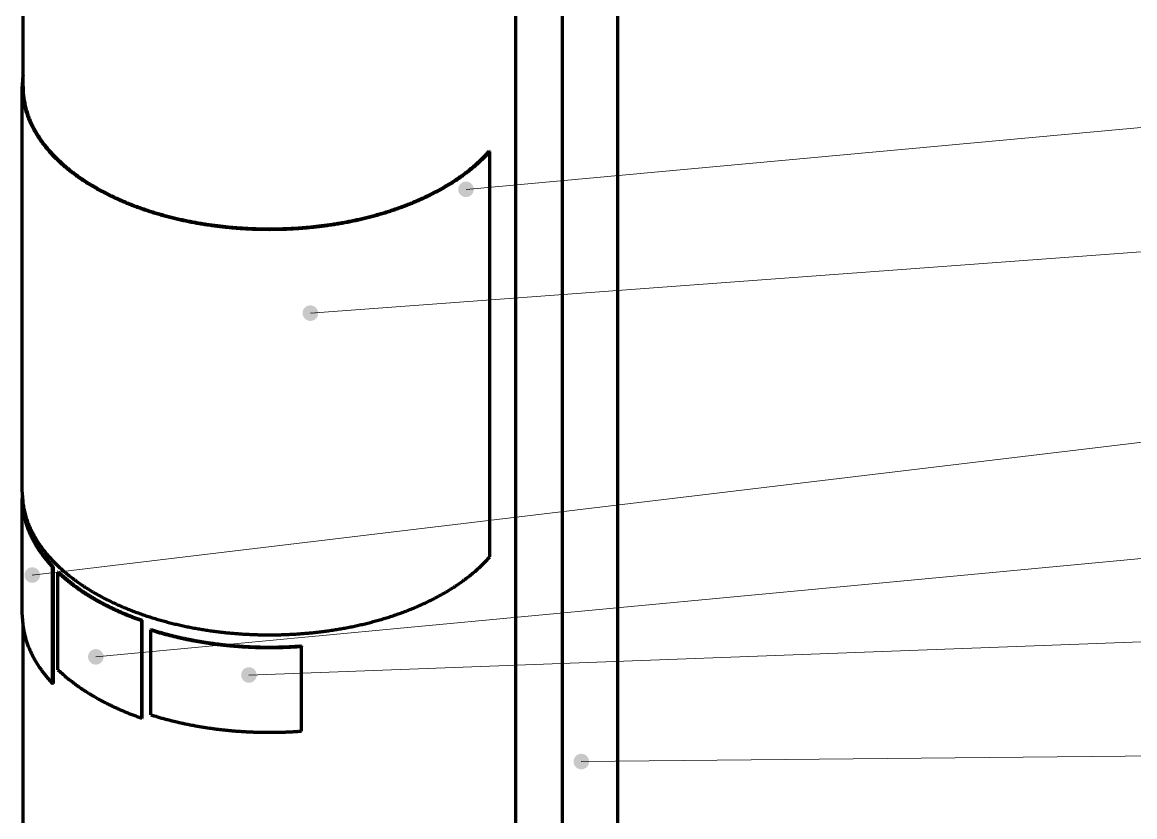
# Model space of a CAD drawing. Header units: millimetres. Extents: x 0 to 594, y 0 to 420.
# Drawn here: x 207 to 292.7, y 147.5 to 208.7 of the extents above; entities that cross this region are included whole.
import ezdxf

# ---------------------------------------------------------------- set-up
doc = ezdxf.new("R2010")
doc.units = ezdxf.units.MM
doc.layers.add('01-VISIBLE', color=7, linetype='CONTINUOUS', lineweight=70)
doc.layers.add('08-FINA', color=5, linetype='CONTINUOUS', lineweight=18)

msp = doc.modelspace()

# ---------------------------------------------------------------- hatches: boundary and pattern name
at = {"layer": '08-FINA'}
h = msp.add_hatch(color=7, dxfattribs=at)
h.dxf.hatch_style = 1
edge = h.paths.add_edge_path()
edge.add_arc((241.189, 195.843), 0.6, 0, 360)
h = msp.add_hatch(color=7, dxfattribs=at)
h.dxf.hatch_style = 1
edge = h.paths.add_edge_path()
edge.add_arc((229.188, 186.304), 0.6, 0, 360)
h = msp.add_hatch(color=7, dxfattribs=at)
h.dxf.hatch_style = 1
edge = h.paths.add_edge_path()
edge.add_arc((207.753, 166.121), 0.6, 0, 360)
h = msp.add_hatch(color=7, dxfattribs=at)
h.dxf.hatch_style = 1
edge = h.paths.add_edge_path()
edge.add_arc((212.653, 159.821), 0.6, 0, 360)
h = msp.add_hatch(color=7, dxfattribs=at)
h.dxf.hatch_style = 1
edge = h.paths.add_edge_path()
edge.add_arc((224.453, 158.421), 0.6, 0, 360)
h = msp.add_hatch(color=7, dxfattribs=at)
h.dxf.hatch_style = 1
edge = h.paths.add_edge_path()
edge.add_arc((250.078, 151.752), 0.6, 0, 360)

# ---------------------------------------------------------------- linework, layer by layer
at = {"layer": '01-VISIBLE'}
for p, q in [((207.04, 203.766), (207.04, 221.701)), ((245.04, 144.787), (245.04, 221.701)), ((248.638, 137.499), (248.638, 218.41)), ((252.898, 137.499), (252.898, 218.41)), ((206.98, 172.521), (206.98, 203.766)), ((242.969, 198.786), (243.022, 198.77)), ((243.022, 167.525), (243.022, 198.77)), ((206.98, 163.05), (206.98, 172.031)), ((209.376, 166.761), (209.324, 166.744)), ((209.324, 157.762), (209.324, 166.744)), ((209.376, 157.779), (209.376, 166.761)), ((209.775, 166.36), (209.724, 166.342)), ((209.724, 158.831), (209.724, 166.342)), ((207.04, 144.787), (207.04, 162.177)), ((216.217, 162.641), (216.186, 162.611)), ((216.186, 155.1), (216.186, 162.611)), ((216.217, 155.129), (216.217, 162.641)), ((216.911, 161.921), (216.882, 161.89)), ((216.882, 155.358), (216.882, 161.89)), ((228.51, 160.665), (228.518, 160.63)), ((228.518, 154.098), (228.518, 160.63)), ((209.376, 157.779), (209.324, 157.762)), ((216.217, 155.129), (216.186, 155.1))]:
    msp.add_line(p, q, dxfattribs=at)
for points in [[(207.04, 204.638), (207.028, 204.551), (207.018, 204.464), (207.009, 204.377), (207.001, 204.29), (206.995, 204.203), (206.989, 204.116), (206.985, 204.028), (206.982, 203.941), (206.98, 203.853), (206.98, 203.766)], [(206.98, 203.766), (206.98, 203.659), (206.983, 203.553), (206.988, 203.447), (206.994, 203.341), (207.002, 203.235), (207.012, 203.129), (207.023, 203.023), (207.036, 202.917), (207.051, 202.812), (207.068, 202.707), (207.086, 202.602), (207.107, 202.498), (207.128, 202.394), (207.152, 202.29), (207.177, 202.187), (207.204, 202.084), (207.232, 201.981), (207.262, 201.879), (207.293, 201.777), (207.326, 201.676), (207.361, 201.576), (207.397, 201.476), (207.434, 201.376), (207.473, 201.277), (207.514, 201.179), (207.555, 201.081), (207.599, 200.984), (207.643, 200.887), (207.689, 200.791), (207.736, 200.696), (207.785, 200.601), (207.834, 200.507), (207.885, 200.414), (207.937, 200.321), (207.991, 200.229), (208.045, 200.138), (208.101, 200.047), (208.158, 199.957), (208.215, 199.868), (208.274, 199.779), (208.334, 199.691), (208.395, 199.604), (208.457, 199.518), (208.52, 199.432), (208.584, 199.347), (208.649, 199.263), (208.714, 199.179), (208.781, 199.096), (208.848, 199.014), (208.917, 198.932), (208.986, 198.851), (209.056, 198.771), (209.126, 198.692), (209.198, 198.613), (209.27, 198.535), (209.343, 198.458), (209.417, 198.381), (209.492, 198.305), (209.567, 198.23), (209.643, 198.156), (209.719, 198.082), (209.796, 198.008), (209.874, 197.936), (209.952, 197.864), (210.031, 197.793), (210.111, 197.722), (210.191, 197.652), (210.272, 197.583), (210.353, 197.515), (210.435, 197.447), (210.518, 197.379), (210.6, 197.313), (210.684, 197.247), (210.768, 197.181), (210.852, 197.117), (210.937, 197.053), (211.022, 196.989), (211.108, 196.926), (211.194, 196.864), (211.281, 196.802), (211.368, 196.741), (211.456, 196.681), (211.543, 196.621), (211.632, 196.562), (211.72, 196.503), (211.81, 196.445), (211.899, 196.387), (211.989, 196.33), (212.079, 196.274), (212.169, 196.218), (212.26, 196.163), (212.352, 196.108), (212.443, 196.054), (212.535, 196), (212.627, 195.947), (212.72, 195.895), (212.812, 195.843), (212.905, 195.791), (212.999, 195.74), (213.093, 195.69), (213.186, 195.64), (213.281, 195.591), (213.375, 195.542), (213.47, 195.494), (213.565, 195.446), (213.66, 195.398), (213.756, 195.352), (213.851, 195.305), (213.947, 195.26), (214.044, 195.214), (214.14, 195.169), (214.237, 195.125), (214.334, 195.081), (214.431, 195.038), (214.528, 194.995), (214.626, 194.953), (214.723, 194.911), (214.821, 194.869), (214.92, 194.828), (215.018, 194.788), (215.116, 194.748), (215.215, 194.708), (215.314, 194.669), (215.413, 194.63), (215.512, 194.592), (215.612, 194.554), (215.711, 194.517), (215.811, 194.48), (215.911, 194.444), (216.011, 194.408), (216.111, 194.372), (216.212, 194.337), (216.312, 194.302), (216.413, 194.268), (216.514, 194.234), (216.615, 194.201), (216.716, 194.168), (216.817, 194.135), (216.919, 194.103), (217.02, 194.071), (217.122, 194.04), (217.224, 194.009), (217.325, 193.979), (217.428, 193.949), (217.53, 193.919), (217.632, 193.89), (217.734, 193.861), (217.837, 193.833), (217.939, 193.805), (218.042, 193.777), (218.145, 193.75), (218.248, 193.723), (218.351, 193.696), (218.454, 193.67), (218.557, 193.645), (218.661, 193.62), (218.764, 193.595), (218.867, 193.57), (218.971, 193.546), (219.075, 193.522), (219.178, 193.499), (219.282, 193.476), (219.386, 193.454), (219.49, 193.431), (219.594, 193.41), (219.699, 193.388), (219.803, 193.367), (219.907, 193.347), (220.012, 193.326), (220.116, 193.306), (220.221, 193.287), (220.325, 193.268), (220.43, 193.249), (220.535, 193.23), (220.639, 193.212), (220.744, 193.195), (220.849, 193.177), (220.954, 193.16), (221.059, 193.144), (221.164, 193.127), (221.27, 193.112), (221.375, 193.096), (221.48, 193.081), (221.585, 193.066), (221.691, 193.052), (221.796, 193.038), (221.902, 193.024), (222.007, 193.01), (222.113, 192.997), (222.218, 192.985), (222.324, 192.973), (222.43, 192.961), (222.535, 192.949), (222.641, 192.938), (222.747, 192.927), (222.853, 192.916), (222.959, 192.906), (223.065, 192.896), (223.171, 192.887), (223.277, 192.878), (223.383, 192.869), (223.489, 192.86), (223.595, 192.852), (223.701, 192.845), (223.807, 192.837), (223.913, 192.83), (224.019, 192.823), (224.125, 192.817), (224.231, 192.811), (224.338, 192.805), (224.444, 192.8), (224.55, 192.795), (224.656, 192.79), (224.763, 192.786), (224.869, 192.782), (224.975, 192.779), (225.081, 192.775), (225.188, 192.772), (225.294, 192.77), (225.4, 192.768), (225.507, 192.766), (225.613, 192.764), (225.72, 192.763), (225.826, 192.762), (225.932, 192.762), (226.039, 192.761), (226.145, 192.762), (226.251, 192.762), (226.358, 192.763), (226.464, 192.764), (226.57, 192.766), (226.677, 192.768), (226.783, 192.77), (226.889, 192.772), (226.996, 192.775), (227.102, 192.779), (227.208, 192.782), (227.315, 192.786), (227.421, 192.79), (227.527, 192.795), (227.633, 192.8), (227.74, 192.805), (227.846, 192.811), (227.952, 192.817), (228.058, 192.823), (228.164, 192.83), (228.27, 192.837), (228.377, 192.844), (228.483, 192.852), (228.589, 192.86), (228.695, 192.869), (228.801, 192.877), (228.907, 192.887), (229.013, 192.896), (229.118, 192.906), (229.224, 192.916), (229.33, 192.927), (229.436, 192.938), (229.542, 192.949), (229.647, 192.96), (229.753, 192.972), (229.859, 192.985), (229.964, 192.997), (230.07, 193.01), (230.175, 193.024), (230.281, 193.037), (230.386, 193.051), (230.492, 193.066), (230.597, 193.081), (230.702, 193.096), (230.808, 193.111), (230.913, 193.127), (231.018, 193.143), (231.123, 193.16), (231.228, 193.177), (231.333, 193.194), (231.438, 193.212), (231.543, 193.23), (231.647, 193.248), (231.752, 193.267), (231.857, 193.286), (231.961, 193.306), (232.066, 193.326), (232.17, 193.346), (232.274, 193.367), (232.379, 193.388), (232.483, 193.409), (232.587, 193.431), (232.691, 193.453), (232.795, 193.476), (232.899, 193.499), (233.003, 193.522), (233.106, 193.546), (233.21, 193.57), (233.313, 193.594), (233.417, 193.619), (233.52, 193.644), (233.623, 193.67), (233.726, 193.696), (233.829, 193.722), (233.932, 193.749), (234.035, 193.776), (234.138, 193.804), (234.24, 193.832), (234.343, 193.861), (234.445, 193.889), (234.548, 193.919), (234.65, 193.948), (234.752, 193.978), (234.854, 194.009), (234.955, 194.04), (235.057, 194.071), (235.159, 194.103), (235.26, 194.135), (235.361, 194.167), (235.462, 194.2), (235.563, 194.234), (235.664, 194.267), (235.765, 194.302), (235.865, 194.336), (235.966, 194.372), (236.066, 194.407), (236.166, 194.443), (236.266, 194.479), (236.366, 194.516), (236.465, 194.554), (236.565, 194.591), (236.664, 194.63), (236.763, 194.668), (236.862, 194.707), (236.961, 194.747), (237.059, 194.787), (237.158, 194.828), (237.256, 194.869), (237.354, 194.91), (237.452, 194.952), (237.549, 194.994), (237.646, 195.037), (237.744, 195.08), (237.841, 195.124), (237.937, 195.169), (238.034, 195.213), (238.13, 195.259), (238.226, 195.304), (238.322, 195.351), (238.417, 195.398), (238.512, 195.445), (238.607, 195.493), (238.702, 195.541), (238.797, 195.59), (238.891, 195.639), (238.985, 195.689), (239.079, 195.739), (239.172, 195.79), (239.265, 195.842), (239.358, 195.894), (239.45, 195.946), (239.543, 195.999), (239.634, 196.053), (239.726, 196.107), (239.817, 196.162), (239.908, 196.217), (239.999, 196.273), (240.089, 196.329), (240.179, 196.386), (240.268, 196.444), (240.357, 196.502), (240.446, 196.56), (240.534, 196.62), (240.622, 196.68), (240.709, 196.74), (240.797, 196.801), (240.883, 196.863), (240.969, 196.925), (241.055, 196.988), (241.141, 197.051), (241.225, 197.116), (241.31, 197.18), (241.394, 197.246), (241.477, 197.312), (241.56, 197.378), (241.642, 197.446), (241.724, 197.513), (241.806, 197.582), (241.886, 197.651), (241.967, 197.721), (242.046, 197.792), (242.125, 197.863), (242.204, 197.935), (242.281, 198.007), (242.359, 198.08), (242.435, 198.154), (242.511, 198.229), (242.586, 198.304), (242.661, 198.38), (242.734, 198.456), (242.808, 198.534), (242.88, 198.612), (242.951, 198.69), (243.022, 198.77)], [(207.04, 203.766), (207.04, 203.66), (207.043, 203.554), (207.048, 203.448), (207.054, 203.342), (207.062, 203.236), (207.071, 203.131), (207.083, 203.025), (207.096, 202.92), (207.111, 202.815), (207.128, 202.71), (207.146, 202.606), (207.166, 202.502), (207.188, 202.398), (207.211, 202.295), (207.236, 202.192), (207.263, 202.089), (207.291, 201.987), (207.321, 201.885), (207.352, 201.784), (207.385, 201.683), (207.42, 201.583), (207.456, 201.483), (207.493, 201.384), (207.532, 201.285), (207.572, 201.187), (207.614, 201.089), (207.657, 200.993), (207.701, 200.896), (207.747, 200.801), (207.794, 200.706), (207.842, 200.611), (207.892, 200.517), (207.942, 200.424), (207.994, 200.332), (208.048, 200.24), (208.102, 200.149), (208.157, 200.059), (208.214, 199.969), (208.271, 199.88), (208.33, 199.792), (208.39, 199.704), (208.451, 199.617), (208.512, 199.531), (208.575, 199.446), (208.639, 199.361), (208.703, 199.277), (208.769, 199.193), (208.835, 199.111), (208.902, 199.029), (208.97, 198.947), (209.039, 198.867), (209.109, 198.787), (209.18, 198.708), (209.251, 198.629), (209.323, 198.552), (209.396, 198.475), (209.469, 198.398), (209.544, 198.323), (209.619, 198.248), (209.694, 198.173), (209.77, 198.1), (209.847, 198.027), (209.925, 197.954), (210.003, 197.883), (210.082, 197.812), (210.161, 197.741), (210.241, 197.672), (210.322, 197.603), (210.403, 197.534), (210.484, 197.467), (210.566, 197.4), (210.649, 197.333), (210.732, 197.267), (210.816, 197.202), (210.9, 197.138), (210.985, 197.074), (211.07, 197.01), (211.155, 196.948), (211.241, 196.886), (211.327, 196.824), (211.414, 196.763), (211.501, 196.703), (211.589, 196.643), (211.677, 196.584), (211.766, 196.526), (211.854, 196.468), (211.943, 196.41), (212.033, 196.354), (212.123, 196.297), (212.213, 196.242), (212.304, 196.187), (212.395, 196.132), (212.486, 196.078), (212.577, 196.025), (212.669, 195.972), (212.762, 195.919), (212.854, 195.868), (212.947, 195.816), (213.04, 195.766), (213.133, 195.715), (213.227, 195.666), (213.321, 195.616), (213.415, 195.568), (213.509, 195.52), (213.604, 195.472), (213.699, 195.425), (213.794, 195.378), (213.89, 195.332), (213.986, 195.286), (214.081, 195.241), (214.178, 195.196), (214.274, 195.152), (214.371, 195.109), (214.467, 195.065), (214.564, 195.023), (214.662, 194.98), (214.759, 194.939), (214.857, 194.897), (214.955, 194.856), (215.053, 194.816), (215.151, 194.776), (215.249, 194.737), (215.348, 194.698), (215.447, 194.659), (215.546, 194.621), (215.645, 194.583), (215.744, 194.546), (215.843, 194.509), (215.943, 194.473), (216.043, 194.437), (216.143, 194.402), (216.243, 194.367), (216.343, 194.332), (216.443, 194.298), (216.544, 194.264), (216.645, 194.231), (216.745, 194.198), (216.846, 194.166), (216.947, 194.134), (217.049, 194.102), (217.15, 194.071), (217.251, 194.04), (217.353, 194.01), (217.455, 193.98), (217.556, 193.95), (217.658, 193.921), (217.76, 193.892), (217.863, 193.864), (217.965, 193.836), (218.067, 193.808), (218.17, 193.781), (218.272, 193.755), (218.375, 193.728), (218.478, 193.702), (218.581, 193.677), (218.684, 193.651), (218.787, 193.627), (218.89, 193.602), (218.993, 193.578), (219.097, 193.555), (219.2, 193.531), (219.304, 193.509), (219.407, 193.486), (219.511, 193.464), (219.615, 193.442), (219.719, 193.421), (219.822, 193.4), (219.926, 193.379), (220.031, 193.359), (220.135, 193.339), (220.239, 193.32), (220.343, 193.301), (220.448, 193.282), (220.552, 193.264), (220.656, 193.246), (220.761, 193.228), (220.866, 193.211), (220.97, 193.194), (221.075, 193.177), (221.18, 193.161), (221.285, 193.145), (221.39, 193.13), (221.494, 193.115), (221.599, 193.1), (221.704, 193.085), (221.81, 193.071), (221.915, 193.058), (222.02, 193.044), (222.125, 193.031), (222.23, 193.019), (222.336, 193.006), (222.441, 192.995), (222.546, 192.983), (222.652, 192.972), (222.757, 192.961), (222.863, 192.95), (222.968, 192.94), (223.074, 192.93), (223.18, 192.921), (223.285, 192.912), (223.391, 192.903), (223.497, 192.895), (223.602, 192.887), (223.708, 192.879), (223.814, 192.872), (223.92, 192.865), (224.025, 192.858), (224.131, 192.852), (224.237, 192.846), (224.343, 192.84), (224.449, 192.835), (224.555, 192.83), (224.661, 192.825), (224.767, 192.821), (224.873, 192.817), (224.979, 192.813), (225.085, 192.81), (225.19, 192.807), (225.296, 192.804), (225.402, 192.802), (225.508, 192.8), (225.615, 192.799), (225.721, 192.798), (225.827, 192.797), (225.933, 192.796), (226.039, 192.796), (226.145, 192.796), (226.251, 192.797), (226.357, 192.798), (226.463, 192.799), (226.569, 192.8), (226.675, 192.802), (226.781, 192.804), (226.887, 192.807), (226.993, 192.81), (227.099, 192.813), (227.205, 192.817), (227.311, 192.821), (227.417, 192.825), (227.522, 192.83), (227.628, 192.834), (227.734, 192.84), (227.84, 192.845), (227.946, 192.851), (228.052, 192.858), (228.158, 192.864), (228.263, 192.871), (228.369, 192.879), (228.475, 192.887), (228.581, 192.895), (228.686, 192.903), (228.792, 192.912), (228.898, 192.921), (229.003, 192.93), (229.109, 192.94), (229.214, 192.95), (229.32, 192.961), (229.425, 192.972), (229.531, 192.983), (229.636, 192.994), (229.741, 193.006), (229.847, 193.019), (229.952, 193.031), (230.057, 193.044), (230.162, 193.057), (230.268, 193.071), (230.373, 193.085), (230.478, 193.1), (230.583, 193.114), (230.688, 193.129), (230.793, 193.145), (230.897, 193.161), (231.002, 193.177), (231.107, 193.193), (231.212, 193.21), (231.316, 193.228), (231.421, 193.245), (231.525, 193.263), (231.63, 193.282), (231.734, 193.3), (231.838, 193.319), (231.943, 193.339), (232.047, 193.359), (232.151, 193.379), (232.255, 193.4), (232.359, 193.421), (232.463, 193.442), (232.566, 193.464), (232.67, 193.486), (232.774, 193.508), (232.877, 193.531), (232.981, 193.554), (233.084, 193.578), (233.187, 193.602), (233.29, 193.626), (233.394, 193.651), (233.496, 193.676), (233.599, 193.702), (233.702, 193.728), (233.805, 193.754), (233.907, 193.781), (234.01, 193.808), (234.112, 193.835), (234.215, 193.863), (234.317, 193.892), (234.419, 193.92), (234.521, 193.95), (234.623, 193.979), (234.724, 194.009), (234.826, 194.039), (234.927, 194.07), (235.029, 194.101), (235.13, 194.133), (235.231, 194.165), (235.332, 194.197), (235.433, 194.23), (235.533, 194.264), (235.634, 194.297), (235.734, 194.331), (235.835, 194.366), (235.935, 194.401), (236.035, 194.437), (236.134, 194.472), (236.234, 194.509), (236.333, 194.545), (236.433, 194.583), (236.532, 194.62), (236.631, 194.658), (236.729, 194.697), (236.828, 194.736), (236.926, 194.775), (237.025, 194.815), (237.123, 194.856), (237.221, 194.897), (237.318, 194.938), (237.416, 194.98), (237.513, 195.022), (237.61, 195.065), (237.707, 195.108), (237.803, 195.152), (237.9, 195.196), (237.996, 195.24), (238.092, 195.285), (238.188, 195.331), (238.283, 195.377), (238.378, 195.424), (238.473, 195.471), (238.568, 195.519), (238.662, 195.567), (238.757, 195.615), (238.851, 195.665), (238.944, 195.714), (239.038, 195.765), (239.131, 195.815), (239.223, 195.867), (239.316, 195.918), (239.408, 195.971), (239.5, 196.024), (239.592, 196.077), (239.683, 196.131), (239.774, 196.186), (239.864, 196.241), (239.955, 196.296), (240.044, 196.353), (240.134, 196.409), (240.223, 196.467), (240.312, 196.525), (240.4, 196.583), (240.488, 196.642), (240.576, 196.702), (240.663, 196.762), (240.75, 196.823), (240.837, 196.885), (240.922, 196.947), (241.008, 197.009), (241.093, 197.073), (241.178, 197.136), (241.262, 197.201), (241.345, 197.266), (241.429, 197.332), (241.511, 197.398), (241.593, 197.465), (241.675, 197.533), (241.756, 197.601), (241.837, 197.67), (241.916, 197.74), (241.996, 197.81), (242.075, 197.881), (242.153, 197.953), (242.23, 198.025), (242.307, 198.098), (242.384, 198.172), (242.459, 198.246), (242.534, 198.321), (242.608, 198.397), (242.682, 198.473), (242.755, 198.55), (242.827, 198.628), (242.898, 198.706), (242.969, 198.786)], [(206.98, 172.521), (206.98, 172.415), (206.983, 172.308), (206.988, 172.202), (206.994, 172.096), (207.002, 171.99), (207.012, 171.884), (207.023, 171.778), (207.036, 171.673), (207.051, 171.567), (207.068, 171.462), (207.086, 171.358), (207.107, 171.253), (207.128, 171.149), (207.152, 171.045), (207.177, 170.942), (207.204, 170.839), (207.232, 170.736), (207.262, 170.634), (207.293, 170.533), (207.326, 170.432), (207.361, 170.331), (207.397, 170.231), (207.434, 170.132), (207.473, 170.033), (207.514, 169.934), (207.555, 169.836), (207.599, 169.739), (207.643, 169.643), (207.689, 169.547), (207.736, 169.451), (207.785, 169.357), (207.834, 169.263), (207.885, 169.169), (207.937, 169.076), (207.991, 168.984), (208.045, 168.893), (208.101, 168.802), (208.158, 168.712), (208.215, 168.623), (208.274, 168.535), (208.334, 168.447), (208.395, 168.36), (208.457, 168.273), (208.52, 168.187), (208.584, 168.102), (208.649, 168.018), (208.714, 167.934), (208.781, 167.851), (208.848, 167.769), (208.917, 167.688), (208.986, 167.607), (209.056, 167.527), (209.126, 167.447), (209.198, 167.369), (209.27, 167.291), (209.343, 167.213), (209.417, 167.137), (209.492, 167.061), (209.567, 166.985), (209.643, 166.911), (209.719, 166.837), (209.796, 166.764), (209.874, 166.691), (209.952, 166.619), (210.031, 166.548), (210.111, 166.478), (210.191, 166.408), (210.272, 166.339), (210.353, 166.27), (210.435, 166.202), (210.518, 166.135), (210.6, 166.068), (210.684, 166.002), (210.768, 165.937), (210.852, 165.872), (210.937, 165.808), (211.022, 165.744), (211.108, 165.682), (211.194, 165.619), (211.281, 165.558), (211.368, 165.497), (211.456, 165.436), (211.543, 165.376), (211.632, 165.317), (211.72, 165.258), (211.81, 165.2), (211.899, 165.143), (211.989, 165.086), (212.079, 165.029), (212.169, 164.973), (212.26, 164.918), (212.352, 164.863), (212.443, 164.809), (212.535, 164.756), (212.627, 164.702), (212.72, 164.65), (212.812, 164.598), (212.905, 164.547), (212.999, 164.496), (213.093, 164.445), (213.186, 164.395), (213.281, 164.346), (213.375, 164.297), (213.47, 164.249), (213.565, 164.201), (213.66, 164.154), (213.756, 164.107), (213.851, 164.061), (213.947, 164.015), (214.044, 163.97), (214.14, 163.925), (214.237, 163.88), (214.334, 163.837), (214.431, 163.793), (214.528, 163.75), (214.626, 163.708), (214.723, 163.666), (214.821, 163.625), (214.92, 163.584), (215.018, 163.543), (215.116, 163.503), (215.215, 163.464), (215.314, 163.424), (215.413, 163.386), (215.512, 163.347), (215.612, 163.31), (215.711, 163.272), (215.811, 163.236), (215.911, 163.199), (216.011, 163.163), (216.111, 163.128), (216.212, 163.092), (216.312, 163.058), (216.413, 163.023), (216.514, 162.99), (216.615, 162.956), (216.716, 162.923), (216.817, 162.891), (216.919, 162.859), (217.02, 162.827), (217.122, 162.796), (217.224, 162.765), (217.325, 162.734), (217.428, 162.704), (217.53, 162.674), (217.632, 162.645), (217.734, 162.616), (217.837, 162.588), (217.939, 162.56), (218.042, 162.532), (218.145, 162.505), (218.248, 162.478), (218.351, 162.452), (218.454, 162.426), (218.557, 162.4), (218.661, 162.375), (218.764, 162.35), (218.867, 162.326), (218.971, 162.301), (219.075, 162.278), (219.178, 162.254), (219.282, 162.232), (219.386, 162.209), (219.49, 162.187), (219.594, 162.165), (219.699, 162.144), (219.803, 162.123), (219.907, 162.102), (220.012, 162.082), (220.116, 162.062), (220.221, 162.042), (220.325, 162.023), (220.43, 162.004), (220.535, 161.986), (220.639, 161.968), (220.744, 161.95), (220.849, 161.933), (220.954, 161.916), (221.059, 161.899), (221.164, 161.883), (221.27, 161.867), (221.375, 161.851), (221.48, 161.836), (221.585, 161.821), (221.691, 161.807), (221.796, 161.793), (221.902, 161.779), (222.007, 161.766), (222.113, 161.753), (222.218, 161.74), (222.324, 161.728), (222.43, 161.716), (222.535, 161.704), (222.641, 161.693), (222.747, 161.682), (222.853, 161.672), (222.959, 161.661), (223.065, 161.652), (223.171, 161.642), (223.277, 161.633), (223.383, 161.624), (223.489, 161.616), (223.595, 161.608), (223.701, 161.6), (223.807, 161.593), (223.913, 161.585), (224.019, 161.579), (224.125, 161.572), (224.231, 161.566), (224.338, 161.561), (224.444, 161.555), (224.55, 161.55), (224.656, 161.546), (224.763, 161.541), (224.869, 161.538), (224.975, 161.534), (225.081, 161.531), (225.188, 161.528), (225.294, 161.525), (225.4, 161.523), (225.507, 161.521), (225.613, 161.519), (225.72, 161.518), (225.826, 161.517), (225.932, 161.517), (226.039, 161.517), (226.145, 161.517), (226.251, 161.517), (226.358, 161.518), (226.464, 161.519), (226.57, 161.521), (226.677, 161.523), (226.783, 161.525), (226.889, 161.528), (226.996, 161.531), (227.102, 161.534), (227.208, 161.537), (227.315, 161.541), (227.421, 161.546), (227.527, 161.55), (227.633, 161.555), (227.74, 161.561), (227.846, 161.566), (227.952, 161.572), (228.058, 161.579), (228.164, 161.585), (228.27, 161.592), (228.377, 161.6), (228.483, 161.608), (228.589, 161.616), (228.695, 161.624), (228.801, 161.633), (228.907, 161.642), (229.013, 161.651), (229.118, 161.661), (229.224, 161.671), (229.33, 161.682), (229.436, 161.693), (229.542, 161.704), (229.647, 161.716), (229.753, 161.728), (229.859, 161.74), (229.964, 161.753), (230.07, 161.766), (230.175, 161.779), (230.281, 161.793), (230.386, 161.807), (230.492, 161.821), (230.597, 161.836), (230.702, 161.851), (230.808, 161.867), (230.913, 161.882), (231.018, 161.899), (231.123, 161.915), (231.228, 161.932), (231.333, 161.95), (231.438, 161.967), (231.543, 161.985), (231.647, 162.004), (231.752, 162.023), (231.857, 162.042), (231.961, 162.061), (232.066, 162.081), (232.17, 162.101), (232.274, 162.122), (232.379, 162.143), (232.483, 162.165), (232.587, 162.186), (232.691, 162.209), (232.795, 162.231), (232.899, 162.254), (233.003, 162.277), (233.106, 162.301), (233.21, 162.325), (233.313, 162.35), (233.417, 162.374), (233.52, 162.4), (233.623, 162.425), (233.726, 162.451), (233.829, 162.478), (233.932, 162.505), (234.035, 162.532), (234.138, 162.559), (234.24, 162.587), (234.343, 162.616), (234.445, 162.645), (234.548, 162.674), (234.65, 162.704), (234.752, 162.734), (234.854, 162.764), (234.955, 162.795), (235.057, 162.826), (235.159, 162.858), (235.26, 162.89), (235.361, 162.923), (235.462, 162.956), (235.563, 162.989), (235.664, 163.023), (235.765, 163.057), (235.865, 163.092), (235.966, 163.127), (236.066, 163.162), (236.166, 163.198), (236.266, 163.235), (236.366, 163.272), (236.465, 163.309), (236.565, 163.347), (236.664, 163.385), (236.763, 163.424), (236.862, 163.463), (236.961, 163.502), (237.059, 163.542), (237.158, 163.583), (237.256, 163.624), (237.354, 163.665), (237.452, 163.707), (237.549, 163.75), (237.646, 163.792), (237.744, 163.836), (237.841, 163.88), (237.937, 163.924), (238.034, 163.969), (238.13, 164.014), (238.226, 164.06), (238.322, 164.106), (238.417, 164.153), (238.512, 164.2), (238.607, 164.248), (238.702, 164.296), (238.797, 164.345), (238.891, 164.394), (238.985, 164.444), (239.079, 164.495), (239.172, 164.546), (239.265, 164.597), (239.358, 164.649), (239.45, 164.702), (239.543, 164.755), (239.634, 164.808), (239.726, 164.862), (239.817, 164.917), (239.908, 164.972), (239.999, 165.028), (240.089, 165.085), (240.179, 165.141), (240.268, 165.199), (240.357, 165.257), (240.446, 165.316), (240.534, 165.375), (240.622, 165.435), (240.709, 165.495), (240.797, 165.556), (240.883, 165.618), (240.969, 165.68), (241.055, 165.743), (241.141, 165.807), (241.225, 165.871), (241.31, 165.936), (241.394, 166.001), (241.477, 166.067), (241.56, 166.134), (241.642, 166.201), (241.724, 166.269), (241.806, 166.337), (241.886, 166.407), (241.967, 166.476), (242.046, 166.547), (242.125, 166.618), (242.204, 166.69), (242.281, 166.762), (242.359, 166.836), (242.435, 166.909), (242.511, 166.984), (242.586, 167.059), (242.661, 167.135), (242.734, 167.212), (242.808, 167.289), (242.88, 167.367), (242.951, 167.446), (243.022, 167.525)], [(206.984, 172.276), (206.983, 172.235), (206.982, 172.194), (206.981, 172.154), (206.98, 172.113), (206.98, 172.072), (206.98, 172.031)], [(206.98, 172.031), (206.98, 171.951), (206.982, 171.871), (206.984, 171.791), (206.988, 171.711), (206.992, 171.631), (206.998, 171.551), (207.004, 171.471), (207.012, 171.391), (207.02, 171.312), (207.03, 171.232), (207.04, 171.153), (207.052, 171.074), (207.064, 170.994), (207.078, 170.915), (207.092, 170.837), (207.108, 170.758), (207.124, 170.68), (207.141, 170.601), (207.159, 170.523), (207.178, 170.446), (207.199, 170.368), (207.219, 170.291), (207.241, 170.214), (207.264, 170.137), (207.288, 170.06), (207.312, 169.984), (207.338, 169.908), (207.364, 169.832), (207.391, 169.757), (207.419, 169.682), (207.448, 169.607), (207.477, 169.533), (207.508, 169.459), (207.539, 169.385), (207.571, 169.311), (207.604, 169.238), (207.637, 169.166), (207.671, 169.093), (207.706, 169.021), (207.742, 168.949), (207.779, 168.878), (207.816, 168.807), (207.854, 168.737), (207.892, 168.666), (207.932, 168.597), (207.972, 168.527), (208.012, 168.458), (208.054, 168.389), (208.095, 168.321), (208.138, 168.253), (208.181, 168.186), (208.225, 168.119), (208.269, 168.052), (208.314, 167.986), (208.36, 167.92), (208.406, 167.854), (208.453, 167.789), (208.5, 167.725), (208.548, 167.66), (208.596, 167.596), (208.645, 167.533), (208.694, 167.47), (208.744, 167.407), (208.794, 167.345), (208.845, 167.283), (208.897, 167.221), (208.948, 167.16), (209.001, 167.1), (209.053, 167.039), (209.107, 166.98), (209.16, 166.92), (209.214, 166.861), (209.269, 166.802), (209.324, 166.744)], [(207.062, 171.499), (207.069, 171.419), (207.077, 171.339), (207.087, 171.26), (207.097, 171.18), (207.108, 171.101), (207.12, 171.021), (207.133, 170.942), (207.148, 170.863), (207.163, 170.784), (207.179, 170.706), (207.196, 170.627), (207.214, 170.549), (207.233, 170.471), (207.253, 170.393), (207.273, 170.316), (207.295, 170.239), (207.318, 170.162), (207.341, 170.085), (207.365, 170.008), (207.391, 169.932), (207.417, 169.856), (207.444, 169.781), (207.471, 169.706), (207.5, 169.631), (207.53, 169.556), (207.56, 169.482), (207.591, 169.408), (207.623, 169.334), (207.655, 169.261), (207.689, 169.188), (207.723, 169.115), (207.758, 169.043), (207.794, 168.971), (207.83, 168.9), (207.867, 168.828), (207.905, 168.758), (207.944, 168.687), (207.983, 168.617), (208.023, 168.548), (208.064, 168.479), (208.105, 168.41), (208.147, 168.341), (208.189, 168.273), (208.232, 168.206), (208.276, 168.138), (208.321, 168.071), (208.366, 168.005), (208.411, 167.939), (208.457, 167.873), (208.504, 167.808), (208.551, 167.743), (208.599, 167.679), (208.647, 167.615), (208.696, 167.551), (208.746, 167.488), (208.796, 167.425), (208.846, 167.363), (208.897, 167.301), (208.948, 167.239), (209, 167.178), (209.053, 167.117), (209.106, 167.057), (209.159, 166.997), (209.213, 166.937), (209.267, 166.878), (209.321, 166.819), (209.376, 166.761)], [(209.724, 166.342), (209.783, 166.287), (209.842, 166.231), (209.901, 166.177), (209.961, 166.122), (210.021, 166.068), (210.081, 166.014), (210.142, 165.961), (210.203, 165.908), (210.264, 165.855), (210.326, 165.803), (210.388, 165.751), (210.45, 165.7), (210.513, 165.649), (210.576, 165.598), (210.639, 165.548), (210.703, 165.498), (210.766, 165.448), (210.831, 165.399), (210.895, 165.35), (210.96, 165.301), (211.024, 165.253), (211.09, 165.205), (211.155, 165.158), (211.221, 165.111), (211.287, 165.064), (211.353, 165.017), (211.419, 164.971), (211.486, 164.925), (211.553, 164.88), (211.62, 164.835), (211.687, 164.79), (211.755, 164.746), (211.822, 164.702), (211.89, 164.658), (211.959, 164.615), (212.027, 164.572), (212.096, 164.529), (212.164, 164.486), (212.234, 164.444), (212.303, 164.403), (212.372, 164.361), (212.442, 164.32), (212.511, 164.279), (212.581, 164.239), (212.652, 164.199), (212.722, 164.159), (212.792, 164.119), (212.863, 164.08), (212.934, 164.041), (213.005, 164.002), (213.076, 163.964), (213.147, 163.926), (213.219, 163.888), (213.291, 163.851), (213.362, 163.814), (213.434, 163.777), (213.507, 163.74), (213.579, 163.704), (213.651, 163.668), (213.724, 163.633), (213.796, 163.597), (213.869, 163.562), (213.942, 163.527), (214.015, 163.493), (214.089, 163.459), (214.162, 163.425), (214.235, 163.391), (214.309, 163.358), (214.383, 163.325), (214.457, 163.292), (214.531, 163.259), (214.605, 163.227), (214.679, 163.195), (214.753, 163.163), (214.828, 163.132), (214.903, 163.101), (214.977, 163.07), (215.052, 163.039), (215.127, 163.009), (215.202, 162.979), (215.277, 162.949), (215.352, 162.919), (215.428, 162.89), (215.503, 162.861), (215.579, 162.832), (215.654, 162.804), (215.73, 162.776), (215.806, 162.748), (215.882, 162.72), (215.958, 162.692), (216.034, 162.665), (216.11, 162.638), (216.186, 162.611)], [(209.775, 166.36), (209.834, 166.305), (209.893, 166.25), (209.952, 166.195), (210.011, 166.141), (210.071, 166.087), (210.131, 166.033), (210.192, 165.98), (210.253, 165.927), (210.314, 165.875), (210.375, 165.823), (210.437, 165.771), (210.499, 165.72), (210.562, 165.669), (210.625, 165.618), (210.688, 165.568), (210.751, 165.518), (210.815, 165.469), (210.878, 165.42), (210.943, 165.371), (211.007, 165.322), (211.072, 165.274), (211.137, 165.227), (211.202, 165.179), (211.267, 165.132), (211.333, 165.086), (211.399, 165.039), (211.465, 164.993), (211.532, 164.948), (211.598, 164.903), (211.665, 164.858), (211.732, 164.813), (211.8, 164.769), (211.867, 164.725), (211.935, 164.681), (212.003, 164.638), (212.071, 164.595), (212.14, 164.553), (212.208, 164.51), (212.277, 164.468), (212.346, 164.427), (212.415, 164.385), (212.485, 164.344), (212.554, 164.304), (212.624, 164.263), (212.694, 164.223), (212.764, 164.184), (212.834, 164.144), (212.905, 164.105), (212.975, 164.066), (213.046, 164.028), (213.117, 163.989), (213.188, 163.952), (213.259, 163.914), (213.331, 163.877), (213.402, 163.84), (213.474, 163.803), (213.546, 163.767), (213.618, 163.73), (213.69, 163.695), (213.763, 163.659), (213.835, 163.624), (213.908, 163.589), (213.98, 163.554), (214.053, 163.52), (214.126, 163.486), (214.199, 163.452), (214.273, 163.418), (214.346, 163.385), (214.42, 163.352), (214.493, 163.319), (214.567, 163.287), (214.641, 163.255), (214.715, 163.223), (214.789, 163.191), (214.863, 163.16), (214.938, 163.129), (215.012, 163.098), (215.087, 163.068), (215.161, 163.037), (215.236, 163.007), (215.311, 162.978), (215.386, 162.948), (215.461, 162.919), (215.536, 162.89), (215.612, 162.861), (215.687, 162.833), (215.762, 162.805), (215.838, 162.777), (215.914, 162.749), (215.99, 162.722), (216.065, 162.695), (216.141, 162.668), (216.217, 162.641)], [(206.98, 163.05), (206.98, 162.97), (206.982, 162.889), (206.984, 162.809), (206.988, 162.729), (206.992, 162.649), (206.998, 162.57), (207.004, 162.49), (207.012, 162.41), (207.02, 162.33), (207.03, 162.251), (207.04, 162.171), (207.052, 162.092), (207.064, 162.013), (207.078, 161.934), (207.092, 161.855), (207.108, 161.777), (207.124, 161.698), (207.141, 161.62), (207.159, 161.542), (207.178, 161.464), (207.199, 161.387), (207.219, 161.309), (207.241, 161.232), (207.264, 161.155), (207.288, 161.079), (207.312, 161.003), (207.338, 160.927), (207.364, 160.851), (207.391, 160.776), (207.419, 160.7), (207.448, 160.626), (207.477, 160.551), (207.508, 160.477), (207.539, 160.403), (207.571, 160.33), (207.604, 160.257), (207.637, 160.184), (207.671, 160.112), (207.706, 160.04), (207.742, 159.968), (207.779, 159.897), (207.816, 159.826), (207.854, 159.755), (207.892, 159.685), (207.932, 159.615), (207.972, 159.546), (208.012, 159.477), (208.054, 159.408), (208.095, 159.34), (208.138, 159.272), (208.181, 159.204), (208.225, 159.137), (208.269, 159.071), (208.314, 159.004), (208.36, 158.938), (208.406, 158.873), (208.453, 158.808), (208.5, 158.743), (208.548, 158.679), (208.596, 158.615), (208.645, 158.551), (208.694, 158.488), (208.744, 158.426), (208.794, 158.363), (208.845, 158.301), (208.897, 158.24), (208.948, 158.179), (209.001, 158.118), (209.053, 158.058), (209.107, 157.998), (209.16, 157.939), (209.214, 157.879), (209.269, 157.821), (209.324, 157.762)], [(216.882, 161.89), (216.958, 161.866), (217.035, 161.843), (217.111, 161.819), (217.188, 161.796), (217.265, 161.773), (217.341, 161.75), (217.418, 161.727), (217.495, 161.705), (217.572, 161.683), (217.649, 161.661), (217.726, 161.639), (217.803, 161.617), (217.881, 161.596), (217.958, 161.575), (218.035, 161.554), (218.113, 161.534), (218.19, 161.513), (218.268, 161.493), (218.345, 161.473), (218.423, 161.454), (218.501, 161.434), (218.578, 161.415), (218.656, 161.396), (218.734, 161.377), (218.812, 161.359), (218.89, 161.341), (218.968, 161.322), (219.046, 161.305), (219.124, 161.287), (219.202, 161.269), (219.28, 161.252), (219.359, 161.235), (219.437, 161.218), (219.515, 161.202), (219.594, 161.185), (219.672, 161.169), (219.751, 161.153), (219.829, 161.137), (219.908, 161.122), (219.986, 161.107), (220.065, 161.092), (220.144, 161.077), (220.222, 161.062), (220.301, 161.048), (220.38, 161.033), (220.459, 161.019), (220.538, 161.005), (220.617, 160.992), (220.696, 160.978), (220.775, 160.965), (220.854, 160.952), (220.933, 160.939), (221.012, 160.927), (221.091, 160.914), (221.17, 160.902), (221.249, 160.89), (221.329, 160.878), (221.408, 160.867), (221.487, 160.855), (221.566, 160.844), (221.646, 160.833), (221.725, 160.823), (221.804, 160.812), (221.884, 160.802), (221.963, 160.792), (222.043, 160.782), (222.122, 160.772), (222.202, 160.762), (222.281, 160.753), (222.361, 160.744), (222.441, 160.735), (222.52, 160.726), (222.6, 160.718), (222.679, 160.709), (222.759, 160.701), (222.839, 160.693), (222.918, 160.685), (222.998, 160.678), (223.078, 160.671), (223.158, 160.663), (223.238, 160.657), (223.317, 160.65), (223.397, 160.643), (223.477, 160.637), (223.557, 160.631), (223.637, 160.625), (223.717, 160.619), (223.797, 160.613), (223.876, 160.608), (223.956, 160.603), (224.036, 160.598), (224.116, 160.593), (224.196, 160.589), (224.276, 160.584), (224.356, 160.58), (224.436, 160.576), (224.516, 160.572), (224.596, 160.569), (224.676, 160.565), (224.756, 160.562), (224.836, 160.559), (224.916, 160.556), (224.996, 160.553), (225.076, 160.551), (225.156, 160.549), (225.236, 160.547), (225.317, 160.545), (225.397, 160.543), (225.477, 160.542), (225.557, 160.54), (225.637, 160.539), (225.717, 160.539), (225.797, 160.538), (225.877, 160.537), (225.957, 160.537), (226.037, 160.537), (226.117, 160.537), (226.198, 160.537), (226.278, 160.538), (226.358, 160.538), (226.438, 160.539), (226.518, 160.54), (226.598, 160.542), (226.678, 160.543), (226.758, 160.545), (226.838, 160.547), (226.918, 160.549), (226.998, 160.551), (227.078, 160.553), (227.158, 160.556), (227.238, 160.559), (227.318, 160.562), (227.398, 160.565), (227.479, 160.568), (227.559, 160.572), (227.639, 160.576), (227.719, 160.58), (227.798, 160.584), (227.878, 160.588), (227.958, 160.593), (228.038, 160.598), (228.118, 160.603), (228.198, 160.608), (228.278, 160.613), (228.358, 160.619), (228.438, 160.624), (228.518, 160.63)], [(216.911, 161.921), (216.987, 161.897), (217.064, 161.873), (217.141, 161.849), (217.218, 161.826), (217.295, 161.802), (217.372, 161.78), (217.449, 161.757), (217.526, 161.734), (217.603, 161.712), (217.681, 161.69), (217.758, 161.668), (217.836, 161.647), (217.913, 161.626), (217.991, 161.605), (218.068, 161.584), (218.146, 161.563), (218.224, 161.543), (218.302, 161.523), (218.379, 161.503), (218.457, 161.483), (218.535, 161.463), (218.613, 161.444), (218.692, 161.425), (218.77, 161.406), (218.848, 161.388), (218.926, 161.369), (219.004, 161.351), (219.083, 161.333), (219.161, 161.316), (219.24, 161.298), (219.318, 161.281), (219.397, 161.264), (219.475, 161.247), (219.554, 161.23), (219.633, 161.214), (219.711, 161.198), (219.79, 161.182), (219.869, 161.166), (219.948, 161.151), (220.027, 161.135), (220.106, 161.12), (220.185, 161.105), (220.264, 161.091), (220.343, 161.076), (220.422, 161.062), (220.501, 161.048), (220.58, 161.034), (220.66, 161.021), (220.739, 161.007), (220.818, 160.994), (220.898, 160.981), (220.977, 160.968), (221.056, 160.956), (221.136, 160.943), (221.215, 160.931), (221.295, 160.919), (221.374, 160.907), (221.454, 160.896), (221.533, 160.885), (221.613, 160.873), (221.693, 160.863), (221.772, 160.852), (221.852, 160.841), (221.932, 160.831), (222.011, 160.821), (222.091, 160.811), (222.171, 160.801), (222.251, 160.792), (222.331, 160.783), (222.411, 160.774), (222.49, 160.765), (222.57, 160.756), (222.65, 160.748), (222.73, 160.739), (222.81, 160.731), (222.89, 160.723), (222.97, 160.716), (223.05, 160.708), (223.13, 160.701), (223.21, 160.694), (223.291, 160.687), (223.371, 160.68), (223.451, 160.674), (223.531, 160.668), (223.611, 160.662), (223.691, 160.656), (223.771, 160.65), (223.852, 160.645), (223.932, 160.639), (224.012, 160.634), (224.092, 160.629), (224.173, 160.625), (224.253, 160.62), (224.333, 160.616), (224.413, 160.612), (224.494, 160.608), (224.574, 160.604), (224.654, 160.601), (224.735, 160.597), (224.815, 160.594), (224.895, 160.592), (224.976, 160.589), (225.056, 160.586), (225.136, 160.584), (225.217, 160.582), (225.297, 160.58), (225.377, 160.578), (225.458, 160.577), (225.538, 160.575), (225.618, 160.574), (225.699, 160.573), (225.779, 160.573), (225.86, 160.572), (225.94, 160.572), (226.02, 160.572), (226.101, 160.572), (226.181, 160.572), (226.262, 160.572), (226.342, 160.573), (226.422, 160.574), (226.503, 160.575), (226.583, 160.576), (226.663, 160.578), (226.744, 160.579), (226.824, 160.581), (226.905, 160.583), (226.985, 160.585), (227.065, 160.588), (227.146, 160.59), (227.226, 160.593), (227.306, 160.596), (227.387, 160.599), (227.467, 160.603), (227.547, 160.606), (227.627, 160.61), (227.708, 160.614), (227.788, 160.618), (227.868, 160.623), (227.949, 160.627), (228.029, 160.632), (228.109, 160.637), (228.189, 160.642), (228.269, 160.647), (228.35, 160.653), (228.43, 160.659), (228.51, 160.665)], [(209.724, 158.831), (209.783, 158.775), (209.842, 158.72), (209.901, 158.665), (209.961, 158.61), (210.021, 158.556), (210.081, 158.502), (210.142, 158.449), (210.203, 158.396), (210.264, 158.344), (210.326, 158.291), (210.388, 158.239), (210.45, 158.188), (210.513, 158.137), (210.576, 158.086), (210.639, 158.036), (210.703, 157.986), (210.766, 157.936), (210.831, 157.887), (210.895, 157.838), (210.96, 157.789), (211.024, 157.741), (211.09, 157.693), (211.155, 157.646), (211.221, 157.599), (211.287, 157.552), (211.353, 157.506), (211.419, 157.459), (211.486, 157.414), (211.553, 157.368), (211.62, 157.323), (211.687, 157.279), (211.755, 157.234), (211.822, 157.19), (211.89, 157.146), (211.959, 157.103), (212.027, 157.06), (212.096, 157.017), (212.164, 156.975), (212.234, 156.933), (212.303, 156.891), (212.372, 156.849), (212.442, 156.808), (212.511, 156.768), (212.581, 156.727), (212.652, 156.687), (212.722, 156.647), (212.792, 156.607), (212.863, 156.568), (212.934, 156.529), (213.005, 156.491), (213.076, 156.452), (213.147, 156.414), (213.219, 156.377), (213.291, 156.339), (213.362, 156.302), (213.434, 156.265), (213.507, 156.229), (213.579, 156.192), (213.651, 156.157), (213.724, 156.121), (213.796, 156.086), (213.869, 156.05), (213.942, 156.016), (214.015, 155.981), (214.089, 155.947), (214.162, 155.913), (214.235, 155.879), (214.309, 155.846), (214.383, 155.813), (214.457, 155.78), (214.531, 155.748), (214.605, 155.715), (214.679, 155.683), (214.753, 155.652), (214.828, 155.62), (214.903, 155.589), (214.977, 155.558), (215.052, 155.528), (215.127, 155.497), (215.202, 155.467), (215.277, 155.437), (215.352, 155.408), (215.428, 155.378), (215.503, 155.349), (215.579, 155.321), (215.654, 155.292), (215.73, 155.264), (215.806, 155.236), (215.882, 155.208), (215.958, 155.181), (216.034, 155.153), (216.11, 155.126), (216.186, 155.1)], [(216.882, 155.358), (216.958, 155.334), (217.035, 155.311), (217.111, 155.287), (217.188, 155.264), (217.265, 155.241), (217.341, 155.218), (217.418, 155.195), (217.495, 155.173), (217.572, 155.151), (217.649, 155.129), (217.726, 155.107), (217.803, 155.085), (217.881, 155.064), (217.958, 155.043), (218.035, 155.022), (218.113, 155.002), (218.19, 154.981), (218.268, 154.961), (218.345, 154.942), (218.423, 154.922), (218.501, 154.902), (218.578, 154.883), (218.656, 154.864), (218.734, 154.845), (218.812, 154.827), (218.89, 154.809), (218.968, 154.79), (219.046, 154.773), (219.124, 154.755), (219.202, 154.737), (219.28, 154.72), (219.359, 154.703), (219.437, 154.686), (219.515, 154.67), (219.594, 154.653), (219.672, 154.637), (219.751, 154.621), (219.829, 154.606), (219.908, 154.59), (219.986, 154.575), (220.065, 154.56), (220.144, 154.545), (220.222, 154.53), (220.301, 154.516), (220.38, 154.501), (220.459, 154.487), (220.538, 154.473), (220.617, 154.46), (220.696, 154.446), (220.775, 154.433), (220.854, 154.42), (220.933, 154.407), (221.012, 154.395), (221.091, 154.382), (221.17, 154.37), (221.249, 154.358), (221.329, 154.346), (221.408, 154.335), (221.487, 154.323), (221.566, 154.312), (221.646, 154.301), (221.725, 154.291), (221.804, 154.28), (221.884, 154.27), (221.963, 154.26), (222.043, 154.25), (222.122, 154.24), (222.202, 154.23), (222.281, 154.221), (222.361, 154.212), (222.441, 154.203), (222.52, 154.194), (222.6, 154.186), (222.679, 154.177), (222.759, 154.169), (222.839, 154.161), (222.918, 154.154), (222.998, 154.146), (223.078, 154.139), (223.158, 154.131), (223.238, 154.125), (223.317, 154.118), (223.397, 154.111), (223.477, 154.105), (223.557, 154.099), (223.637, 154.093), (223.717, 154.087), (223.797, 154.081), (223.876, 154.076), (223.956, 154.071), (224.036, 154.066), (224.116, 154.061), (224.196, 154.057), (224.276, 154.052), (224.356, 154.048), (224.436, 154.044), (224.516, 154.04), (224.596, 154.037), (224.676, 154.033), (224.756, 154.03), (224.836, 154.027), (224.916, 154.024), (224.996, 154.021), (225.076, 154.019), (225.156, 154.017), (225.236, 154.015), (225.317, 154.013), (225.397, 154.011), (225.477, 154.01), (225.557, 154.009), (225.637, 154.007), (225.717, 154.007), (225.797, 154.006), (225.877, 154.005), (225.957, 154.005), (226.037, 154.005), (226.117, 154.005), (226.198, 154.005), (226.278, 154.006), (226.358, 154.007), (226.438, 154.007), (226.518, 154.008), (226.598, 154.01), (226.678, 154.011), (226.758, 154.013), (226.838, 154.015), (226.918, 154.017), (226.998, 154.019), (227.078, 154.021), (227.158, 154.024), (227.238, 154.027), (227.318, 154.03), (227.398, 154.033), (227.479, 154.036), (227.559, 154.04), (227.639, 154.044), (227.719, 154.048), (227.798, 154.052), (227.878, 154.056), (227.958, 154.061), (228.038, 154.066), (228.118, 154.071), (228.198, 154.076), (228.278, 154.081), (228.358, 154.087), (228.438, 154.092), (228.518, 154.098)]]:
    msp.add_lwpolyline(points, dxfattribs=at)
at = {"layer": '08-FINA'}
for p, q in [((369.519, 207.59), (241.189, 195.843)), ((369.512, 196.669), (229.188, 186.304)), ((369.532, 185.466), (207.753, 166.121)), ((369.52, 174.579), (212.653, 159.821)), ((369.503, 163.832), (224.453, 158.421)), ((369.5, 152.955), (250.078, 151.752))]:
    msp.add_line(p, q, dxfattribs=at)

doc.saveas('drawing.dxf')
